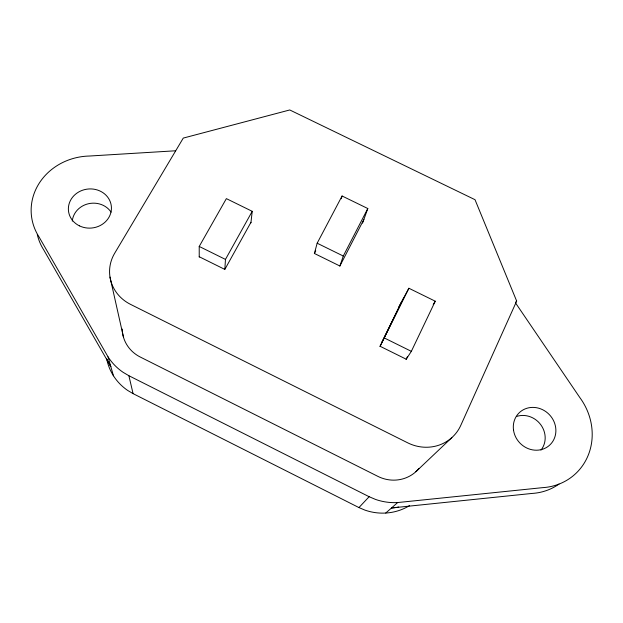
<?xml version="1.0" encoding="UTF-8"?>
<svg xmlns="http://www.w3.org/2000/svg" width="623" height="623" viewBox="0 0 623 623"><rect width="100%" height="100%" fill="white"/><g stroke="black" fill="none" stroke-linecap="round" stroke-linejoin="round"><path stroke-width="0.93" d="M224.864 269.105L225.464 259.417L252.222 211.322L226.367 198.628L199.22 246.443L199.228 257.097M250.913 222.886L252.222 211.322M314.366 253.538L317.169 243.211L342.082 195.996L367.804 208.534L362.563 223.12M341.264 198.76L342.082 195.996M339.854 266.068L343.281 256.037L367.804 208.534M516.669 301.073L460.81 425.322A40.869 38.743 40.7 0 1 407.707 442.836L130.519 304.359A40.293 37.544 -4.4 0 1 114.679 253.242L183.271 138.088L289.765 109.96L475.014 199.695L516.669 301.073L515.423 302.544M407.481 356.574L406.219 359.206L380.085 346.271L403.914 297.49M406.079 359.432L411.351 351.333L435.267 301.205L408.89 288.254L398.876 306.843M381.72 342.455L401.516 301.945M379.96 346.505L408.89 288.254M363.879 219.452L339.878 265.998L314.389 253.468L315.744 250.898M250.976 222.286L224.841 269.416L199.228 256.738M433.211 304.476L435.267 301.205M106.899 359.845A53.422 50.86 -9.3 0 0 127.684 390.442L133.081 393.635L358.934 507.566L369.151 496.718L375.459 499.397A57.456 55.182 45.3 0 0 397.669 502.551L542.423 487.669A60.322 55.525 47 0 0 588.042 455.67A60.322 55.525 47 0 0 579.795 397.513L515.587 303.012M415.868 471.72L451.87 437.595M385.746 513.04L397.669 502.551M175.608 150.782L89.416 156.03A58.523 53.165 -6.3 0 0 38.93 236.756L108.02 356.823L113.448 375.801M358.934 507.566L364.86 510.089A54.061 52.145 47.7 0 0 409.576 505.588M317.169 243.211L343.281 256.037M199.22 246.443L225.464 259.417M384.555 338.087L411.351 351.333M108.02 356.823A56.74 53.734 -7.7 0 0 123.136 372.336L128.875 375.716L369.151 496.718M128.875 375.716L133.081 393.635M109.991 277.079L123.564 337.526M106.798 358.903A55.034 52.262 -8.4 0 0 110.816 366.604L43.711 249.839A56.794 51.802 -6.8 0 1 37.279 234.466M398.673 507.06A55.704 53.617 46.5 0 1 391.524 507.963L531.949 493.447A58.492 54.03 47.6 0 0 559.033 484.055M516.685 416.429A21.548 19.905 47.5 0 1 540.904 424.917A21.548 19.905 47.5 0 1 540.974 450.11M72.291 221.095A20.925 19.079 -6.8 0 1 88.404 203.744A20.925 19.079 -6.8 0 1 111.065 212.131M418.952 468.535A35.083 33.689 45.3 0 1 377.873 476.369L140.284 357.041A34.647 32.801 -7.6 0 1 122.217 329.03M79.409 225.845A21.556 19.586 -6.3 0 0 111.431 207.817A21.556 19.586 -6.3 0 0 78.848 191.907A21.556 19.586 -6.3 0 0 79.409 225.845M513.5 429.995A22.218 20.45 46.9 0 0 547.672 446.73A22.218 20.45 46.9 0 0 542.594 409.693A22.218 20.45 46.9 0 0 513.5 429.995"/></g></svg>
